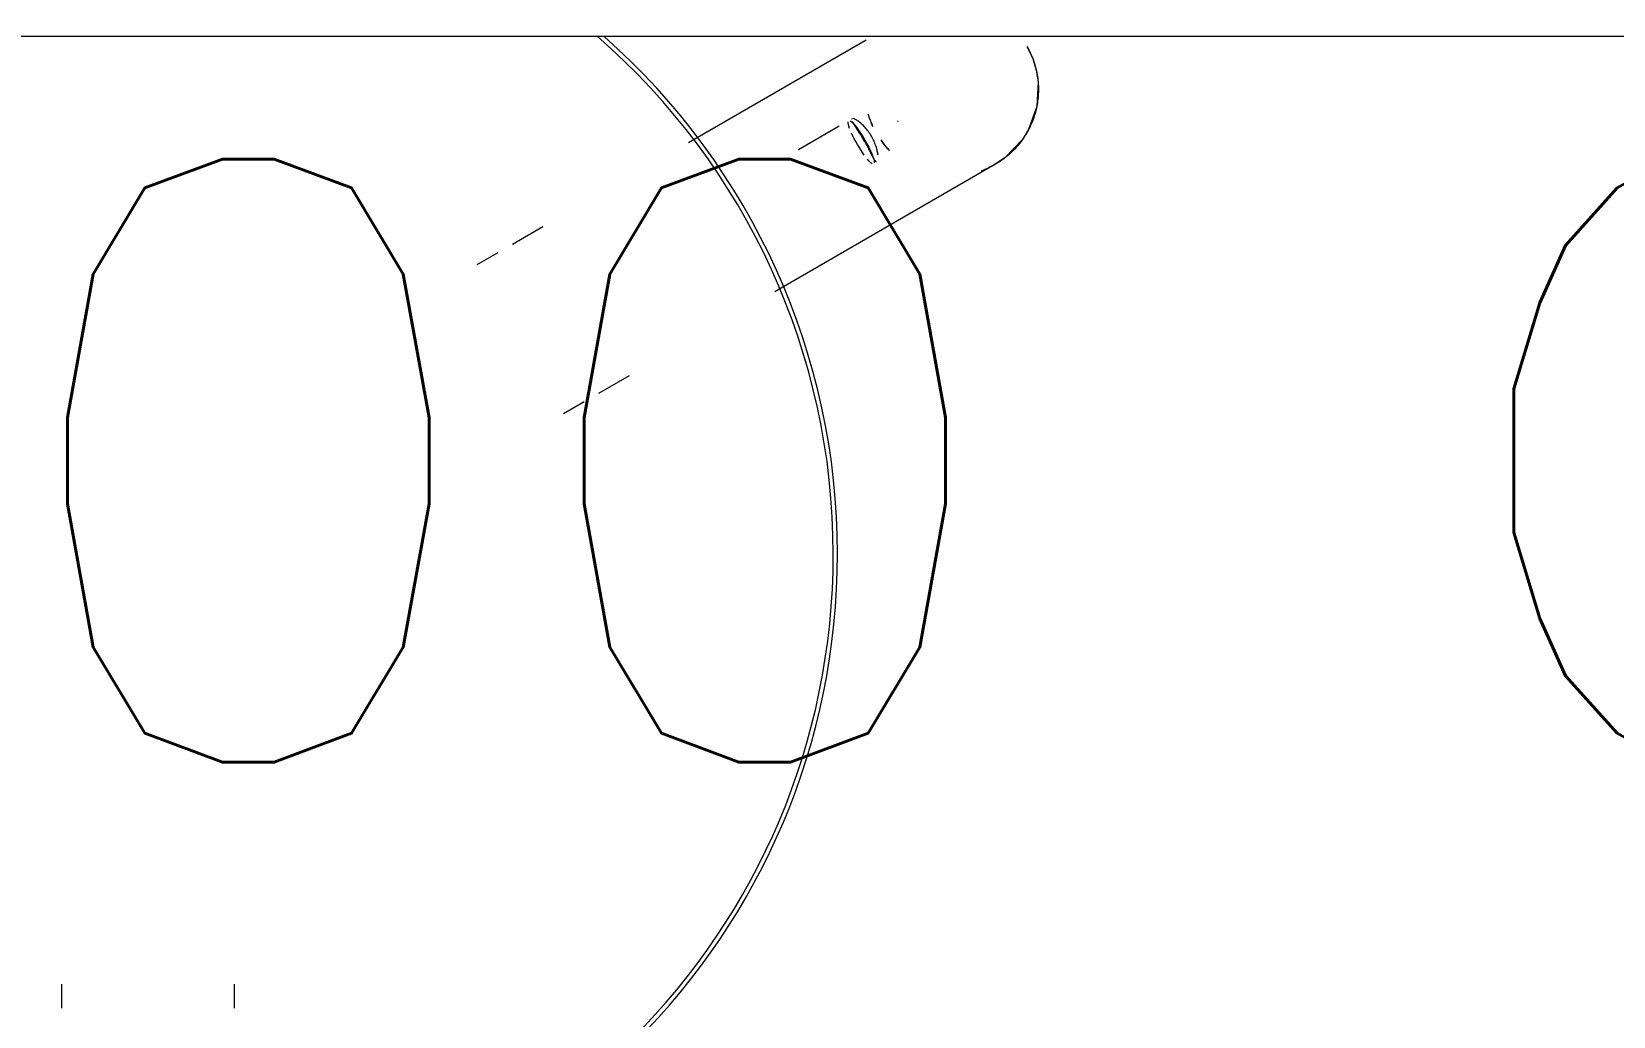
# Model space of a CAD drawing. Header units: millimetres. Extents: x -81374 to 485233, y -39075 to 157313.
# Drawn here: x 51689 to 52214, y 21980 to 22306 of the extents above; entities that cross this region are included whole.
import ezdxf
from ezdxf.enums import TextEntityAlignment as Align

# ---------------------------------------------------------------- set-up
doc = ezdxf.new("R2010")
doc.units = ezdxf.units.MM
doc.layers.add('G-IMPT', color=8, linetype='Continuous', lineweight=5)
for name, color, linetype in [('HATCH', 8, 'Continuous'), ('Hatch 01_UC', 7, 'Continuous'), ('M-HVAC-TEXT', 7, 'Continuous')]:
    doc.layers.add(name, color=color, linetype=linetype)
doc.styles.add('R', font='romans.shx')
doc.styles.get("Standard").update_dxf_attribs({"font": 'arial.ttf'})
pattern_1 = [(225, (86411.17, 39444.27), (134.70384, -134.70384), [])]

# ---------------------------------------------------------------- blocks, each defined once
blk = doc.blocks.new('floor plan 1')
at = {"layer": 'G-IMPT', "color": 8, "ltscale": 500}
for p, q in [((6414.52, -61065.67), (6414.52, -61057.7)), ((6414.52, -61065.67), (6414.52, -61057.7)), ((6471.72, -61057.7), (6471.72, -61065.67)), ((6471.72, -61057.7), (6471.72, -61065.67)), ((6298.36, -61258.87), (6305.26, -61254.88)), ((6298.36, -61258.87), (6305.26, -61254.88)), ((6283.49, -61267.45), (6293.59, -61261.62)), ((6283.49, -61267.45), (6293.59, -61261.62)), ((6162.12, -61337.52), (6235.14, -61295.36)), ((6162.12, -61337.52), (6235.14, -61295.36)), ((6333.86, -61304.42), (6326.96, -61308.4)), ((6333.86, -61304.42), (6326.96, -61308.4)), ((6322.19, -61311.16), (6312.09, -61316.99)), ((6322.19, -61311.16), (6312.09, -61316.99)), ((6158.69, -61339.85), (6162.13, -61337.53)), ((6158.69, -61339.85), (6162.13, -61337.53)), ((6153, -61345.81), (6158.69, -61339.85)), ((6153, -61345.81), (6158.69, -61339.85)), ((6227.27, -61342.57), (6213.74, -61350.39)), ((6227.27, -61342.57), (6213.74, -61350.39)), ((6150.91, -61349.23), (6153, -61345.81)), ((6150.91, -61349.23), (6153, -61345.81)), ((6263.72, -61344.91), (6204.85, -61378.9)), ((6263.72, -61344.91), (6204.85, -61378.9)), ((6148.23, -61356.76), (6150.91, -61349.23)), ((6148.23, -61356.76), (6150.91, -61349.23)), ((6194.18, -61352.04), (6194.37, -61351.83)), ((6194.18, -61352.04), (6194.37, -61351.83)), ((6147.76, -61364.91), (6148.23, -61356.76)), ((6147.76, -61364.91), (6148.23, -61356.76)), ((6148.36, -61368.83), (6147.76, -61364.91)), ((6148.36, -61368.83), (6147.76, -61364.91)), ((6149.56, -61372.73), (6148.36, -61368.83)), ((6149.56, -61372.73), (6148.36, -61368.83)), ((6151.45, -61376.71), (6149.56, -61372.73)), ((6151.45, -61376.71), (6149.56, -61372.73)), ((3250.93, -61380.01), (7150.93, -61380.01))]:
    blk.add_line(p, q, dxfattribs=at)
for radius, start, end in [(228.8, 0, 180), (228.8, 0, 180), (228.8, 0, 180), (228.8, 0, 180), (227.37, 0, 180), (227.37, 0, 180), (228.8, 180, 228.5949), (228.8, 180, 228.5949), (228.8, 180, 228.5949), (228.8, 180, 228.5949), (227.37, 180, 229.0372), (227.37, 180, 229.0372)]:
    blk.add_arc((6443.12, -61208.4), radius, start, end, dxfattribs=at)
at = {"layer": 'G-IMPT', "color": 8, "ltscale": 500, "extrusion": (0, 0, -1)}
for start_param, end_param in [(3.403392, 6.021386), (3.403392, 6.021386), (0.261799, 0.785398), (0.261799, 0.785398), (1.047198, 2.094395), (1.047198, 2.094395), (2.356194, 2.879793), (2.356194, 2.879793)]:
    blk.add_ellipse((6206.48, -61344.94), major_axis=(-4.17, 7.23), ratio=0.173648, start_param=start_param, end_param=end_param, dxfattribs=at)
at = {"layer": 'G-IMPT', "color": 8, "ltscale": 500}
for points, knots in [([(6151.46, -61376.7), (6149.33, -61372.92), (6147.48, -61367.07), (6147.68, -61359.54), (6148.46, -61355.53), (6149.4, -61352.51), (6150.66, -61349.6), (6152.68, -61346.04), (6156.06, -61341.87), (6160.08, -61338.66), (6163.79, -61336.58), (6165.68, -61335.76), (6166.65, -61335.4)], [-1, -1, -1, -1, -0.8611111, -0.7916667, -0.7569444, -0.7222222, -0.6875, -0.6527778, -0.5833333, -0.5138889, -0.4791667, -0.4444444, -0.4444444, -0.4444444, -0.4444444]), ([(6151.46, -61376.7), (6149.33, -61372.92), (6147.48, -61367.07), (6147.68, -61359.54), (6148.46, -61355.53), (6149.4, -61352.51), (6150.66, -61349.6), (6152.68, -61346.04), (6156.06, -61341.87), (6160.08, -61338.66), (6163.79, -61336.58), (6165.68, -61335.76), (6166.65, -61335.4)], [-1, -1, -1, -1, -0.8611111, -0.7916667, -0.7569444, -0.7222222, -0.6875, -0.6527778, -0.5833333, -0.5138889, -0.4791667, -0.4444444, -0.4444444, -0.4444444, -0.4444444]), ([(6151.46, -61376.7), (6149.76, -61373.67), (6148.06, -61369.05), (6147.53, -61362.34), (6147.97, -61357.35), (6149.32, -61352.48), (6151.46, -61347.92), (6154.37, -61343.84), (6157.91, -61340.28), (6162.04, -61337.42), (6165.08, -61335.98), (6166.65, -61335.41)], [-1, -1, -1, -1, -0.8888889, -0.8333333, -0.7777778, -0.7222222, -0.6666667, -0.6111111, -0.5555556, -0.5, -0.4444444, -0.4444444, -0.4444444, -0.4444444]), ([(6151.46, -61376.7), (6149.76, -61373.67), (6148.06, -61369.05), (6147.53, -61362.34), (6147.97, -61357.35), (6149.32, -61352.48), (6151.46, -61347.92), (6154.37, -61343.84), (6157.91, -61340.28), (6162.04, -61337.42), (6165.08, -61335.98), (6166.65, -61335.41)], [-1, -1, -1, -1, -0.8888889, -0.8333333, -0.7777778, -0.7222222, -0.6666667, -0.6111111, -0.5555556, -0.5, -0.4444444, -0.4444444, -0.4444444, -0.4444444]), ([(6205.55, -61345.47), (6205.24, -61344.93), (6204.62, -61343.83), (6203.93, -61342.52), (6203.42, -61341.55), (6203.07, -61340.87), (6202.75, -61340.26), (6202.45, -61339.71), (6202.18, -61339.24), (6201.85, -61338.73), (6201.64, -61338.5), (6201.51, -61338.41)], [-1, -1, -1, -1, -0.8571429, -0.7142857, -0.6428571, -0.5714286, -0.5, -0.4285714, -0.3571429, -0.2857143, -0.1428571, -0.1428571, -0.1428571, -0.1428571]), ([(6205.55, -61345.47), (6205.24, -61344.93), (6204.62, -61343.83), (6203.93, -61342.52), (6203.42, -61341.55), (6203.07, -61340.87), (6202.75, -61340.26), (6202.45, -61339.71), (6202.18, -61339.24), (6201.85, -61338.73), (6201.64, -61338.5), (6201.51, -61338.41)], [-1, -1, -1, -1, -0.8571429, -0.7142857, -0.6428571, -0.5714286, -0.5, -0.4285714, -0.3571429, -0.2857143, -0.1428571, -0.1428571, -0.1428571, -0.1428571]), ([(6197.06, -61342.2), (6197.54, -61342.69), (6198.55, -61343.78), (6199.43, -61345.02), (6199.89, -61345.7)], [-0.07874903, -0.07874903, -0.07874903, -0.07874903, -0.05555556, -0.02873291, -0.02873291, -0.02873291, -0.02873291]), ([(6197.06, -61342.2), (6197.54, -61342.69), (6198.55, -61343.78), (6199.43, -61345.02), (6199.89, -61345.7)], [-0.07874903, -0.07874903, -0.07874903, -0.07874903, -0.05555556, -0.02873291, -0.02873291, -0.02873291, -0.02873291]), ([(6200.89, -61340.63), (6200.91, -61340.84), (6200.97, -61341.28), (6201.11, -61342.01), (6201.3, -61342.78), (6201.62, -61343.85), (6202.15, -61345.26), (6202.73, -61346.38), (6203.04, -61346.92)], [-0.5714286, -0.5714286, -0.5714286, -0.5714286, -0.5, -0.4285714, -0.3571429, -0.2857143, -0.1428571, 0, 0, 0, 0]), ([(6200.89, -61340.63), (6200.91, -61340.84), (6200.97, -61341.28), (6201.11, -61342.01), (6201.3, -61342.78), (6201.62, -61343.85), (6202.15, -61345.26), (6202.73, -61346.38), (6203.04, -61346.92)], [-0.5714286, -0.5714286, -0.5714286, -0.5714286, -0.5, -0.4285714, -0.3571429, -0.2857143, -0.1428571, 0, 0, 0, 0]), ([(6203.04, -61346.92), (6203.36, -61347.47), (6204.04, -61348.52), (6204.99, -61349.69), (6205.76, -61350.5), (6206.33, -61351.05), (6206.89, -61351.53), (6207.42, -61351.94), (6207.92, -61352.28), (6208.52, -61352.63), (6208.89, -61352.78), (6209.09, -61352.83)], [-1, -1, -1, -1, -0.8571429, -0.7142857, -0.6428571, -0.5714286, -0.5, -0.4285714, -0.3571429, -0.2857143, -0.1428571, -0.1428571, -0.1428571, -0.1428571]), ([(6203.04, -61346.92), (6203.36, -61347.47), (6204.04, -61348.52), (6204.99, -61349.69), (6205.76, -61350.5), (6206.33, -61351.05), (6206.89, -61351.53), (6207.42, -61351.94), (6207.92, -61352.28), (6208.52, -61352.63), (6208.89, -61352.78), (6209.09, -61352.83)], [-1, -1, -1, -1, -0.8571429, -0.7142857, -0.6428571, -0.5714286, -0.5, -0.4285714, -0.3571429, -0.2857143, -0.1428571, -0.1428571, -0.1428571, -0.1428571]), ([(6209.46, -61351.9), (6209.4, -61351.77), (6209.26, -61351.5), (6208.99, -61351.04), (6208.67, -61350.51), (6208.3, -61349.92), (6207.88, -61349.28), (6207.3, -61348.36), (6206.51, -61347.1), (6205.87, -61346.02), (6205.55, -61345.47)], [-0.7142857, -0.7142857, -0.7142857, -0.7142857, -0.6428571, -0.5714286, -0.5, -0.4285714, -0.3571429, -0.2857143, -0.1428571, 0, 0, 0, 0]), ([(6209.46, -61351.9), (6209.4, -61351.77), (6209.26, -61351.5), (6208.99, -61351.04), (6208.67, -61350.51), (6208.3, -61349.92), (6207.88, -61349.28), (6207.3, -61348.36), (6206.51, -61347.1), (6205.87, -61346.02), (6205.55, -61345.47)], [-0.7142857, -0.7142857, -0.7142857, -0.7142857, -0.6428571, -0.5714286, -0.5, -0.4285714, -0.3571429, -0.2857143, -0.1428571, 0, 0, 0, 0])]:
    blk.add_open_spline(points, degree=3, knots=knots, dxfattribs=at)
for points in [[(6197.07, -61342.21), (6198.11, -61343.27), (6199.01, -61344.48), (6199.88, -61345.73)], [(6197.07, -61342.21), (6198.11, -61343.27), (6199.01, -61344.48), (6199.88, -61345.73)], [(6202.54, -61350.14), (6203.18, -61351.5), (6203.7, -61352.88), (6204.1, -61354.3)], [(6202.54, -61350.14), (6203.17, -61351.51), (6203.69, -61352.9), (6204.1, -61354.31)], [(6202.54, -61350.14), (6203.18, -61351.5), (6203.7, -61352.88), (6204.1, -61354.3)], [(6202.54, -61350.14), (6203.17, -61351.51), (6203.69, -61352.9), (6204.1, -61354.31)], [(6209.53, -61352.81), (6209.62, -61352.76), (6209.66, -61352.66), (6209.65, -61352.5)], [(6209.53, -61352.81), (6209.62, -61352.76), (6209.66, -61352.66), (6209.65, -61352.5)]]:
    blk.add_open_spline(points, degree=3, dxfattribs=at)
for rotation, p in [(359.9992, (39680.63, -4989.62, 0)), (359.9992, (35886.72, -10139.29, 0)), (270.0008, (28873.29, -20643.48, 0)), (359.9992, (11975.31, -26935.44, 0)), (359.9992, (15267.63, -26935.44, 0)), (359.9992, (26686.27, -26987.73, 0)), (270.0008, (15861.11, -28615.02, 0)), (89.9992, (23697.81, -33300.57, 0)), (89.9992, (23597.87, -35337.73, 0)), (89.9992, (23597.88, -37388.34, 0)), (359.9992, (13750.44, -37781.54, 0)), (89.9992, (23697.83, -40746.76, 0)), (89.9992, (23597.8, -44302.49, 0)), (89.9992, (23597.81, -46399.06, 0)), (89.9992, (23697.78, -48339.78, 0)), (89.9992, (23697.77, -54279.98, 0)), (359.9992, (27418.07, -55702.4, 0)), (89.9992, (9671.91, -65856.51, 0)), (359.9992, (4684.11, -67403.39, 0)), (359.9992, (8737.21, -67403.39, 0))]:
    blk.add_attdef('PARTITIONTYPE', text='', height=200, rotation=rotation, dxfattribs=at).set_placement(p, align=Align.MIDDLE_CENTER)

msp = doc.modelspace()

# ---------------------------------------------------------------- hatches: boundary and pattern name
at = {"layer": 'HATCH'}
h = msp.add_hatch(color=8, dxfattribs=at)
h.dxf.hatch_style = 1
edge = h.paths.add_edge_path(flags=16)
edge.add_arc((51082.83, 23076.13), 750, 450, 540)
edge.add_line((50332.83, 23076.13), (50332.83, 13716.55))
edge.add_arc((51082.83, 13716.55), 750, 180, 270)
edge.add_line((51082.83, 12966.55), (54782.49, 12966.55))
edge.add_arc((54782.49, 13716.55), 750, 270, 360)
edge.add_line((55532.49, 13716.55), (55532.49, 23076.13))
edge.add_arc((54782.49, 23076.13), 750, 360, 450)
edge.add_line((54782.49, 23826.13), (51082.83, 23826.13))
edge = h.paths.add_edge_path()
edge.add_arc((51082.83, 23076.13), 825, 450, 540)
edge.add_line((50257.83, 23076.13), (50257.83, 13716.55))
edge.add_arc((51082.83, 13716.55), 825, 180, 270)
edge.add_line((51082.83, 12891.55), (54782.49, 12891.55))
edge.add_arc((54782.49, 13716.55), 825, 270, 360)
edge.add_line((55607.49, 13716.55), (55607.49, 23076.13))
edge.add_arc((54782.49, 23076.13), 825, 360, 450)
edge.add_line((54782.49, 23901.13), (51082.83, 23901.13))
at = {"layer": 'Hatch 01_UC', "linetype": 'Continuous', "lineweight": 0, "transparency": 33554597}
h = msp.add_hatch(dxfattribs=at)
h.set_pattern_fill('ANSI31', color=8, scale=60, angle=180)
h.set_pattern_definition(pattern_1)
h.paths.add_polyline_path([(56014.78, 24856.13), (49282.83, 24856.13), (49282.83, 18559.34), (49282.83, 11934.05), (56251.58, 11934.05), (56251.58, 12466.55), (56584.08, 12466.55), (56584.08, 21441.13), (56022.83, 21441.13), (56022.83, 22506.13), (56582.49, 22506.13), (56582.49, 24856.13)])
edge = h.paths.add_edge_path(flags=16)
edge.add_ellipse((51082.83, 23076.13), major_axis=(825, 0), ratio=1, start_angle=90, end_angle=180)
edge.add_line((50257.83, 23076.13), (50257.83, 13716.55))
edge.add_ellipse((51082.83, 13716.55), major_axis=(825, 0), ratio=1, start_angle=180, end_angle=270)
edge.add_line((51082.83, 12891.55), (54782.49, 12891.55))
edge.add_ellipse((54782.49, 13716.55), major_axis=(825, 0), ratio=1, start_angle=270, end_angle=360)
edge.add_line((55607.49, 13716.55), (55607.49, 23076.13))
edge.add_ellipse((54782.49, 23076.13), major_axis=(825, 0), ratio=1, start_angle=0, end_angle=90)
edge.add_line((54782.49, 23901.13), (51082.83, 23901.13))
h = msp.add_hatch(dxfattribs=at)
h.set_pattern_fill('ANSI31', color=8, scale=60, angle=180)
h.set_pattern_definition(pattern_1)
edge = h.paths.add_edge_path(flags=16)
edge.add_arc((51082.83, 23076.13), 500, 450, 540)
edge.add_line((50582.83, 23076.13), (50582.83, 13716.55))
edge.add_arc((51082.83, 13716.55), 500, 180, 270)
edge.add_line((51082.83, 13216.55), (54782.49, 13216.55))
edge.add_arc((54782.49, 13716.55), 500, 270, 360)
edge.add_line((55282.49, 13716.55), (55282.49, 23076.13))
edge.add_arc((54782.49, 23076.13), 500, 360, 450)
edge.add_line((54782.49, 23576.13), (51082.83, 23576.13))
edge = h.paths.add_edge_path()
edge.add_ellipse((51082.83, 23076.13), major_axis=(750, 0), ratio=1, start_angle=90, end_angle=180)
edge.add_line((50332.83, 23076.13), (50332.83, 13716.55))
edge.add_ellipse((51082.83, 13716.55), major_axis=(750, 0), ratio=1, start_angle=180, end_angle=270)
edge.add_line((51082.83, 12966.55), (54782.49, 12966.55))
edge.add_ellipse((54782.49, 13716.55), major_axis=(750, 0), ratio=1, start_angle=270, end_angle=360)
edge.add_line((55532.49, 13716.55), (55532.49, 23076.13))
edge.add_ellipse((54782.49, 23076.13), major_axis=(750, 0), ratio=1, start_angle=0, end_angle=90)
edge.add_line((54782.49, 23826.13), (51082.83, 23826.13))

# ---------------------------------------------------------------- block references
at = {"linetype": 'Continuous', "rotation": 180}
msp.add_blockref('floor plan 1', (58170.8, -39075.37), dxfattribs=at)

# ---------------------------------------------------------------- texts
at = {"layer": 'M-HVAC-TEXT', "color": 7, "insert": (53325.2, 23597.55, 0), "char_height": 200, "width": 3985.6928, "attachment_point": 2, "style": 'R'}
msp.add_mtext('\\pxql;TREATED FRESH AIR FAN VRV UINT\\PMODEL:DTFA-82\\PCAPACITY :6.8 TR\\P1000 CFM\\PSIZE;1163W X 1205D X 390HT', dxfattribs=at)

doc.saveas('drawing.dxf')
